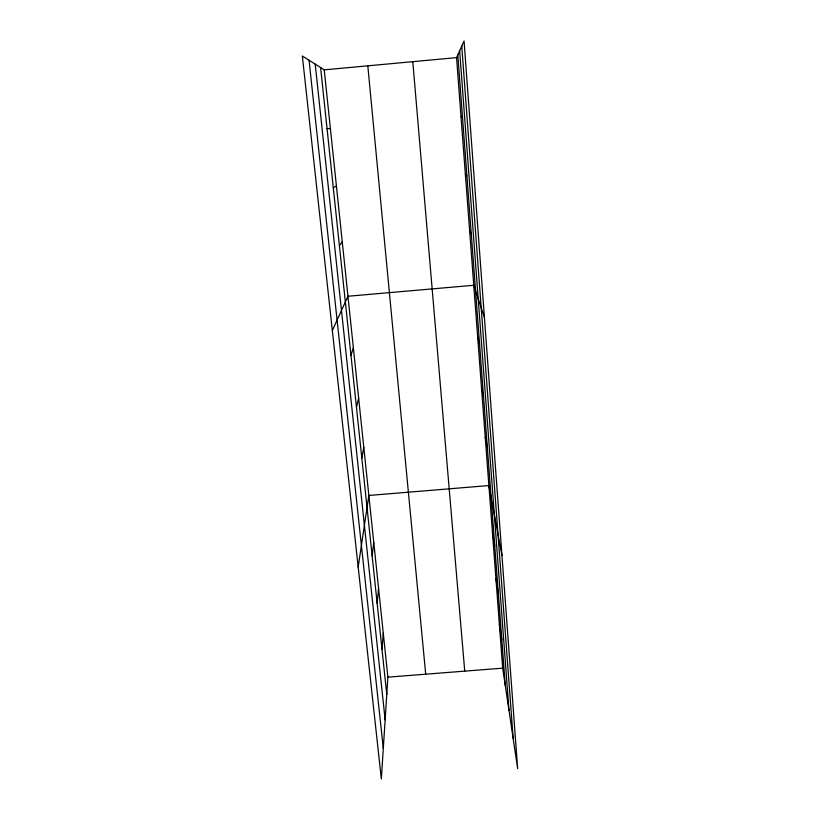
<?xml version="1.0" encoding="UTF-8"?>
<svg xmlns="http://www.w3.org/2000/svg" width="820" height="820" viewBox="0 0 820 820"><rect width="100%" height="100%" fill="white"/><g stroke="black" fill="none" stroke-linecap="round" stroke-linejoin="round"><path stroke-width="1.23" d="M324.238 69.854L387.88 677.156L381.341 779L302.344 56.006L324.238 69.854L456.555 57.625L464.058 41L517.656 768.637L502.691 668.156L456.555 57.625M382.007 649.368L383.278 633.245M377.138 603.192L378.573 588.35M372.147 555.939L373.766 542.43M358.186 567.081L368.846 495.454L488.894 485.553L501.953 555.447M361.815 458.021L363.803 447.392M356.454 407.273L358.647 398.202M350.97 355.275L353.369 347.834M332.336 330.47L347.967 296.245L473.755 285.278L484.415 317.33M339.398 245.662L342.258 241.787M333.299 187.862L336.405 185.935M461.024 116.748L462.418 116.184M387.88 677.156L502.691 668.156M327.036 128.514L330.398 128.648M465.381 174.363L466.908 175.88M469.624 230.522L471.285 234.018M477.681 337.143L479.577 344.246M481.504 387.778L483.513 396.531M485.245 437.234L487.346 447.556M492.461 532.764L494.757 545.987M495.946 578.91L498.334 593.495M499.359 624.03L501.83 639.907M309.048 60.249L383.309 748.434M315.218 64.155L385.144 719.827M320.599 67.558L386.773 694.489M367.811 65.825L425.703 674.194M412.798 61.674L464.735 671.129M461.762 46.094L513.166 738.471M459.651 50.778L508.964 710.243M457.806 54.868L505.243 685.253"/></g></svg>
